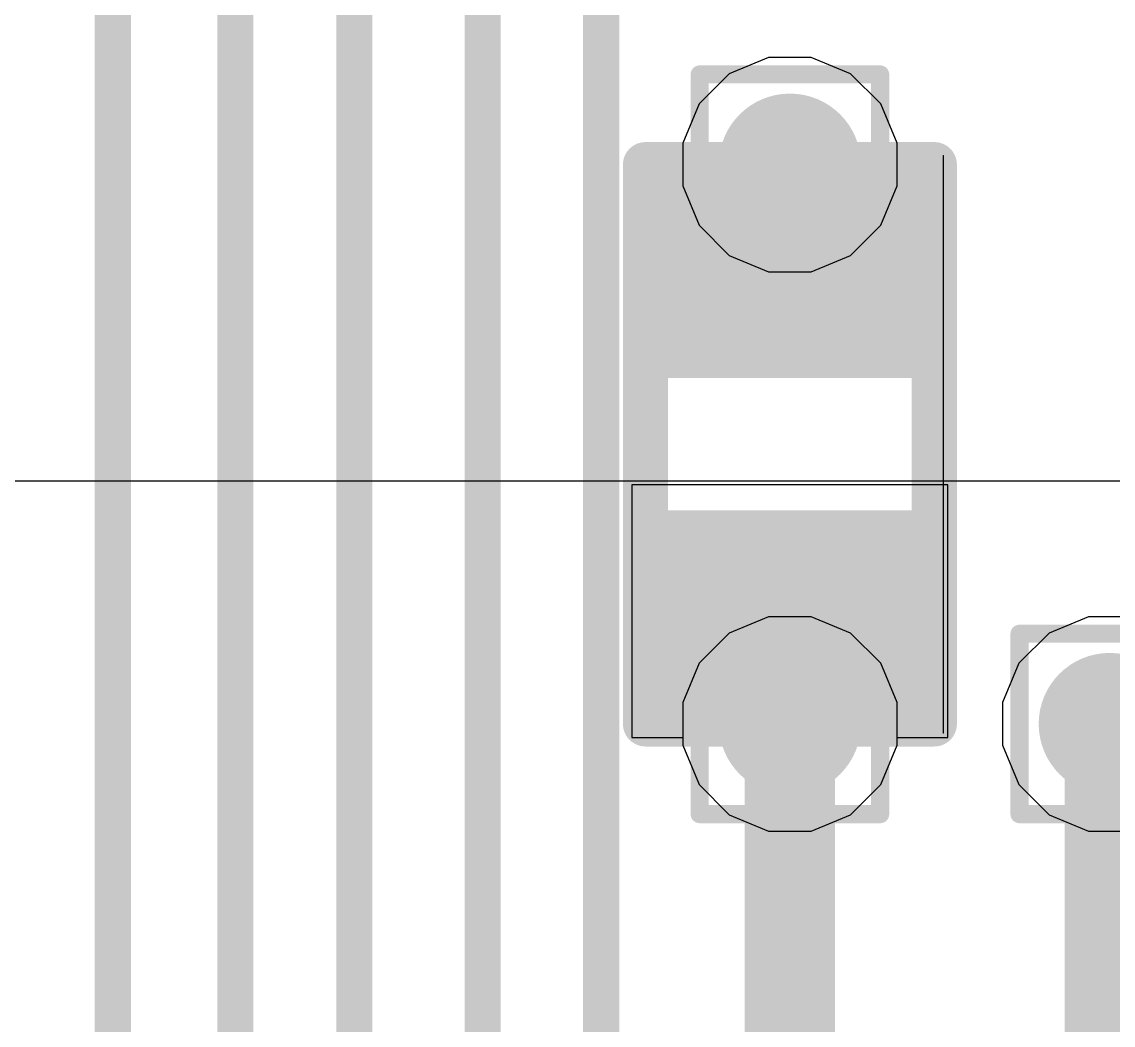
# Model space of a CAD drawing. Header units: inches. Extents: x -6 to 283, y -12 to 154.
# Drawn here: x 21.223 to 24.294, y 7.845 to 10.669 of the extents above; entities that cross this region are included whole.
import ezdxf

# ---------------------------------------------------------------- set-up
doc = ezdxf.new("R2010")
doc.units = ezdxf.units.IN
for name, color, linetype in [('Bottom Layer', 5, 'Continuous'), ('Bottom Overlay', 54, 'Continuous'), ('Bottom Paste', 16, 'Continuous'), ('Bottom Solder', 6, 'Continuous'), ('Drill Drawing', 1, 'Continuous'), ('GND-1', 16, 'Continuous'), ('GND-2', 90, 'Continuous'), ('GND-3', 216, 'Continuous'), ('GND-4', 54, 'Continuous'), ('PWR-1', 156, 'Continuous'), ('PWR-2', 130, 'Continuous'), ('Signal L1', 76, 'Continuous'), ('Signal L2', 6, 'Continuous'), ('Top Layer', 1, 'Continuous'), ('Via Holes', 16, 'Continuous')]:
    doc.layers.add(name, color=color, linetype=linetype)

# ---------------------------------------------------------------- blocks, each defined once
blk = doc.blocks.new('R___0402_B_109')
at = {"layer": 'Bottom Layer'}
for points in [[(-0.2413, 0.3175), (-0.2413, -0.3175), (-0.6985, -0.3175), (-0.6985, 0.3175)], [(0.6985, 0.3175), (0.6985, -0.3175), (0.2413, -0.3175), (0.2413, 0.3175)]]:
    blk.add_hatch(color=5, dxfattribs=at).paths.add_polyline_path(points)
at = {"layer": 'Bottom Paste'}
for points in [[(-0.2413, 0.3175), (-0.2413, -0.3175), (-0.6985, -0.3175), (-0.6985, 0.3175)], [(0.6985, 0.3175), (0.6985, -0.3175), (0.2413, -0.3175), (0.2413, 0.3175)]]:
    blk.add_hatch(color=16, dxfattribs=at).paths.add_polyline_path(points)
at = {"layer": 'Bottom Solder'}
for points in [[(-0.1863, 0.3725), (-0.1863, -0.3725), (-0.7535, -0.3725), (-0.7535, 0.3725)], [(0.7535, 0.3725), (0.7535, -0.3725), (0.1863, -0.3725), (0.1863, 0.3725)]]:
    blk.add_hatch(color=6, dxfattribs=at).paths.add_polyline_path(points)
at = {"layer": 'Bottom Overlay'}
for points in [[(0.7874, 0.4064, 0.127, 0.127, 0), (-0.7874, 0.4064, 0.127, 0.127, 0)], [(-0.7874, -0.4064, 0.127, 0.127, 0), (-0.7874, 0.4064, 0.127, 0.127, 0)], [(0.7874, -0.4064, 0.127, 0.127, 0), (0.7874, 0.4064, 0.127, 0.127, 0)], [(0.8128, 0.4318, 0.00323, 0.00323, 0), (-0.8128, 0.4318, 0.00323, 0.00323, 0)], [(0.7874, -0.4064, 0.127, 0.127, 0), (-0.7874, -0.4064, 0.127, 0.127, 0)]]:
    blk.add_lwpolyline(points, format="xyseb", dxfattribs=at)
for points in [[(-0.8191, 0.4064, 0.0635, 0.0635, 1), (-0.7556, 0.4064, 0.0635, 0.0635, 1)], [(-0.8191, 0.4064, 0.0635, 0.0635, 1), (-0.7556, 0.4064, 0.0635, 0.0635, 1)], [(0.7556, 0.4064, 0.0635, 0.0635, 1), (0.8191, 0.4064, 0.0635, 0.0635, 1)], [(0.7556, 0.4064, 0.0635, 0.0635, 1), (0.8191, 0.4064, 0.0635, 0.0635, 1)], [(-0.8136, 0.4318, 0.00161, 0.00161, 1), (-0.812, 0.4318, 0.00161, 0.00161, 1)], [(0.812, 0.4318, 0.00161, 0.00161, 1), (0.8136, 0.4318, 0.00161, 0.00161, 1)], [(-0.8191, -0.4064, 0.0635, 0.0635, 1), (-0.7556, -0.4064, 0.0635, 0.0635, 1)], [(-0.8191, -0.4064, 0.0635, 0.0635, 1), (-0.7556, -0.4064, 0.0635, 0.0635, 1)], [(0.7556, -0.4064, 0.0635, 0.0635, 1), (0.8191, -0.4064, 0.0635, 0.0635, 1)], [(0.7556, -0.4064, 0.0635, 0.0635, 1), (0.8191, -0.4064, 0.0635, 0.0635, 1)]]:
    blk.add_lwpolyline(points, format="xyseb", close=True, dxfattribs=at)

msp = doc.modelspace()

# ---------------------------------------------------------------- hatches: boundary and pattern name
at = {"layer": 'Bottom Layer'}
h = msp.add_hatch(color=5, dxfattribs=at)
edge = h.paths.add_edge_path()
edge.add_arc((23.3844, 10.2674), 0.2, 0, 360)
h = msp.add_hatch(color=5, dxfattribs=at)
edge = h.paths.add_edge_path()
edge.add_arc((23.3844, 8.6926), 0.2, 0, 360)
h = msp.add_hatch(color=5, dxfattribs=at)
edge = h.paths.add_edge_path()
edge.add_arc((24.2844, 8.6926), 0.2, 0, 360)
at = {"layer": 'GND-1'}
h = msp.add_hatch(color=16, dxfattribs=at)
edge = h.paths.add_edge_path()
edge.add_arc((23.3844, 10.2674), 0.2, 0, 360)
h = msp.add_hatch(color=16, dxfattribs=at)
edge = h.paths.add_edge_path()
edge.add_arc((23.3844, 8.6926), 0.2, 0, 360)
h = msp.add_hatch(color=16, dxfattribs=at)
edge = h.paths.add_edge_path()
edge.add_arc((24.2844, 8.6926), 0.2, 0, 360)
at = {"layer": 'GND-2'}
h = msp.add_hatch(color=90, dxfattribs=at)
edge = h.paths.add_edge_path()
edge.add_arc((23.3844, 10.2674), 0.2, 0, 360)
h = msp.add_hatch(color=90, dxfattribs=at)
edge = h.paths.add_edge_path()
edge.add_arc((23.3844, 8.6926), 0.2, 0, 360)
h = msp.add_hatch(color=90, dxfattribs=at)
edge = h.paths.add_edge_path()
edge.add_arc((24.2844, 8.6926), 0.2, 0, 360)
at = {"layer": 'GND-3'}
h = msp.add_hatch(color=216, dxfattribs=at)
edge = h.paths.add_edge_path()
edge.add_arc((23.3844, 10.2674), 0.2, 0, 360)
h = msp.add_hatch(color=216, dxfattribs=at)
edge = h.paths.add_edge_path()
edge.add_arc((23.3844, 8.6926), 0.2, 0, 360)
h = msp.add_hatch(color=216, dxfattribs=at)
edge = h.paths.add_edge_path()
edge.add_arc((24.2844, 8.6926), 0.2, 0, 360)
at = {"layer": 'GND-4'}
h = msp.add_hatch(color=54, dxfattribs=at)
edge = h.paths.add_edge_path()
edge.add_arc((23.3844, 10.2674), 0.2, 0, 360)
h = msp.add_hatch(color=54, dxfattribs=at)
edge = h.paths.add_edge_path()
edge.add_arc((23.3844, 8.6926), 0.2, 0, 360)
h = msp.add_hatch(color=54, dxfattribs=at)
edge = h.paths.add_edge_path()
edge.add_arc((24.2844, 8.6926), 0.2, 0, 360)
at = {"layer": 'PWR-1'}
h = msp.add_hatch(color=156, dxfattribs=at)
edge = h.paths.add_edge_path()
edge.add_arc((23.3844, 10.2674), 0.2, 0, 360)
h = msp.add_hatch(color=156, dxfattribs=at)
edge = h.paths.add_edge_path()
edge.add_arc((23.3844, 8.6926), 0.2, 0, 360)
h = msp.add_hatch(color=156, dxfattribs=at)
edge = h.paths.add_edge_path()
edge.add_arc((24.2844, 8.6926), 0.2, 0, 360)
at = {"layer": 'PWR-2'}
h = msp.add_hatch(color=130, dxfattribs=at)
edge = h.paths.add_edge_path()
edge.add_arc((23.3844, 10.2674), 0.2, 0, 360)
h = msp.add_hatch(color=130, dxfattribs=at)
edge = h.paths.add_edge_path()
edge.add_arc((23.3844, 8.6926), 0.2, 0, 360)
h = msp.add_hatch(color=130, dxfattribs=at)
edge = h.paths.add_edge_path()
edge.add_arc((24.2844, 8.6926), 0.2, 0, 360)
at = {"layer": 'Signal L1'}
h = msp.add_hatch(color=76, dxfattribs=at)
edge = h.paths.add_edge_path()
edge.add_arc((23.3844, 10.2674), 0.2, 0, 360)
h = msp.add_hatch(color=76, dxfattribs=at)
edge = h.paths.add_edge_path()
edge.add_arc((23.3844, 8.6926), 0.2, 0, 360)
h = msp.add_hatch(color=76, dxfattribs=at)
edge = h.paths.add_edge_path()
edge.add_arc((24.2844, 8.6926), 0.2, 0, 360)
at = {"layer": 'Signal L2'}
h = msp.add_hatch(color=6, dxfattribs=at)
edge = h.paths.add_edge_path()
edge.add_arc((23.3844, 10.2674), 0.2, 0, 360)
h = msp.add_hatch(color=6, dxfattribs=at)
edge = h.paths.add_edge_path()
edge.add_arc((23.3844, 8.6926), 0.2, 0, 360)
h = msp.add_hatch(color=6, dxfattribs=at)
edge = h.paths.add_edge_path()
edge.add_arc((24.2844, 8.6926), 0.2, 0, 360)
at = {"layer": 'Top Layer'}
h = msp.add_hatch(color=1, dxfattribs=at)
edge = h.paths.add_edge_path()
edge.add_arc((23.3844, 10.2674), 0.2, 0, 360)
h = msp.add_hatch(color=1, dxfattribs=at)
edge = h.paths.add_edge_path()
edge.add_arc((23.3844, 8.6926), 0.2, 0, 360)
h = msp.add_hatch(color=1, dxfattribs=at)
edge = h.paths.add_edge_path()
edge.add_arc((24.2844, 8.6926), 0.2, 0, 360)
at = {"layer": 'Via Holes'}
h = msp.add_hatch(color=7, dxfattribs=at)
edge = h.paths.add_edge_path()
edge.add_arc((23.3844, 10.2674), 0.1, 0, 360)
h = msp.add_hatch(color=7, dxfattribs=at)
edge = h.paths.add_edge_path()
edge.add_arc((23.3844, 8.6926), 0.1, 0, 360)
h = msp.add_hatch(color=7, dxfattribs=at)
edge = h.paths.add_edge_path()
edge.add_arc((24.2844, 8.6926), 0.1, 0, 360)

# ---------------------------------------------------------------- linework, layer by layer
at = {"layer": 'Bottom Layer'}
for p, q in [((23.8289, 9.3657), (22.9399, 9.3657)), ((22.9399, 9.3657), (22.9399, 8.6545)), ((23.8289, 8.6545), (23.8289, 9.3657)), ((24.2244, 8.9942), (24.1136, 8.9483)), ((24.3444, 8.9942), (24.2244, 8.9942)), ((24.1136, 8.9483), (24.0288, 8.8634)), ((24.0288, 8.8634), (23.9828, 8.7526)), ((23.9828, 8.7526), (23.9828, 8.6326)), ((22.9399, 8.6545), (23.0828, 8.6545)), ((23.0828, 8.6545), (23.0828, 8.6326)), ((23.0828, 8.6326), (23.1288, 8.5217)), ((23.6401, 8.5217), (23.686, 8.6326)), ((23.686, 8.6326), (23.686, 8.6545)), ((23.686, 8.6545), (23.8289, 8.6545)), ((23.9828, 8.6326), (24.0288, 8.5217)), ((23.1288, 8.5217), (23.2136, 8.4369)), ((23.5553, 8.4369), (23.6401, 8.5217)), ((24.0288, 8.5217), (24.1136, 8.4369)), ((23.2136, 8.4369), (23.3244, 8.391)), ((23.4444, 8.391), (23.5553, 8.4369)), ((24.1136, 8.4369), (24.2244, 8.391)), ((23.3244, 8.391), (23.4444, 8.391)), ((24.2244, 8.391), (24.3444, 8.391))]:
    msp.add_line(p, q, dxfattribs=at)
at = {"layer": 'Drill Drawing'}
for points in [[(23.1304, 10.5214, 0.0508, 0.0508, 0), (23.6384, 10.5214, 0.0508, 0.0508, 0)], [(23.1304, 10.0134, 0.0508, 0.0508, 0), (23.1304, 10.5214, 0.0508, 0.0508, 0)], [(23.6384, 10.0134, 0.0508, 0.0508, 0), (23.6384, 10.5214, 0.0508, 0.0508, 0)], [(23.1304, 10.0134, 0.0508, 0.0508, 0), (23.6384, 10.0134, 0.0508, 0.0508, 0)], [(23.1304, 8.9466, 0.0508, 0.0508, 0), (23.6384, 8.9466, 0.0508, 0.0508, 0)], [(23.1304, 8.4386, 0.0508, 0.0508, 0), (23.1304, 8.9466, 0.0508, 0.0508, 0)], [(23.6384, 8.4386, 0.0508, 0.0508, 0), (23.6384, 8.9466, 0.0508, 0.0508, 0)], [(24.0304, 8.9466, 0.0508, 0.0508, 0), (24.5384, 8.9466, 0.0508, 0.0508, 0)], [(24.0304, 8.4386, 0.0508, 0.0508, 0), (24.0304, 8.9466, 0.0508, 0.0508, 0)], [(23.1304, 8.4386, 0.0508, 0.0508, 0), (23.6384, 8.4386, 0.0508, 0.0508, 0)], [(24.0304, 8.4386, 0.0508, 0.0508, 0), (24.5384, 8.4386, 0.0508, 0.0508, 0)]]:
    msp.add_lwpolyline(points, format="xyseb", dxfattribs=at)
for points in [[(23.1177, 10.5214, 0.0254, 0.0254, 1), (23.1431, 10.5214, 0.0254, 0.0254, 1)], [(23.1177, 10.5214, 0.0254, 0.0254, 1), (23.1431, 10.5214, 0.0254, 0.0254, 1)], [(23.6257, 10.5214, 0.0254, 0.0254, 1), (23.6511, 10.5214, 0.0254, 0.0254, 1)], [(23.6257, 10.5214, 0.0254, 0.0254, 1), (23.6511, 10.5214, 0.0254, 0.0254, 1)], [(23.1177, 10.0134, 0.0254, 0.0254, 1), (23.1431, 10.0134, 0.0254, 0.0254, 1)], [(23.1177, 10.0134, 0.0254, 0.0254, 1), (23.1431, 10.0134, 0.0254, 0.0254, 1)], [(23.6257, 10.0134, 0.0254, 0.0254, 1), (23.6511, 10.0134, 0.0254, 0.0254, 1)], [(23.6257, 10.0134, 0.0254, 0.0254, 1), (23.6511, 10.0134, 0.0254, 0.0254, 1)], [(23.1177, 8.9466, 0.0254, 0.0254, 1), (23.1431, 8.9466, 0.0254, 0.0254, 1)], [(23.1177, 8.9466, 0.0254, 0.0254, 1), (23.1431, 8.9466, 0.0254, 0.0254, 1)], [(23.6257, 8.9466, 0.0254, 0.0254, 1), (23.6511, 8.9466, 0.0254, 0.0254, 1)], [(23.6257, 8.9466, 0.0254, 0.0254, 1), (23.6511, 8.9466, 0.0254, 0.0254, 1)], [(24.0177, 8.9466, 0.0254, 0.0254, 1), (24.0431, 8.9466, 0.0254, 0.0254, 1)], [(24.0177, 8.9466, 0.0254, 0.0254, 1), (24.0431, 8.9466, 0.0254, 0.0254, 1)], [(23.1177, 8.4386, 0.0254, 0.0254, 1), (23.1431, 8.4386, 0.0254, 0.0254, 1)], [(23.1177, 8.4386, 0.0254, 0.0254, 1), (23.1431, 8.4386, 0.0254, 0.0254, 1)], [(23.6257, 8.4386, 0.0254, 0.0254, 1), (23.6511, 8.4386, 0.0254, 0.0254, 1)], [(23.6257, 8.4386, 0.0254, 0.0254, 1), (23.6511, 8.4386, 0.0254, 0.0254, 1)], [(24.0177, 8.4386, 0.0254, 0.0254, 1), (24.0431, 8.4386, 0.0254, 0.0254, 1)], [(24.0177, 8.4386, 0.0254, 0.0254, 1), (24.0431, 8.4386, 0.0254, 0.0254, 1)]]:
    msp.add_lwpolyline(points, format="xyseb", close=True, dxfattribs=at)
at = {"layer": 'GND-1'}
for p, q in [((23.3244, 8.9942), (23.2136, 8.9483)), ((23.4444, 8.9942), (23.3244, 8.9942)), ((23.5553, 8.9483), (23.4444, 8.9942)), ((24.2244, 8.9942), (24.1136, 8.9483)), ((24.3444, 8.9942), (24.2244, 8.9942)), ((23.2136, 8.9483), (23.1288, 8.8634)), ((23.6401, 8.8634), (23.5553, 8.9483)), ((24.1136, 8.9483), (24.0288, 8.8634)), ((23.1288, 8.8634), (23.0828, 8.7526)), ((23.686, 8.7526), (23.6401, 8.8634)), ((24.0288, 8.8634), (23.9828, 8.7526)), ((23.0828, 8.7526), (23.0828, 8.6326)), ((23.686, 8.6326), (23.686, 8.7526)), ((23.9828, 8.7526), (23.9828, 8.6326)), ((23.0828, 8.6326), (23.1288, 8.5217)), ((23.6401, 8.5217), (23.686, 8.6326)), ((23.9828, 8.6326), (24.0288, 8.5217)), ((23.1288, 8.5217), (23.2136, 8.4369)), ((23.5553, 8.4369), (23.6401, 8.5217)), ((24.0288, 8.5217), (24.1136, 8.4369)), ((23.2136, 8.4369), (23.3244, 8.391)), ((23.4444, 8.391), (23.5553, 8.4369)), ((24.1136, 8.4369), (24.2244, 8.391)), ((23.3244, 8.391), (23.4444, 8.391)), ((24.2244, 8.391), (24.3444, 8.391))]:
    msp.add_line(p, q, dxfattribs=at)
at = {"layer": 'GND-2'}
for p, q in [((23.3244, 8.9942), (23.2136, 8.9483)), ((23.4444, 8.9942), (23.3244, 8.9942)), ((23.5553, 8.9483), (23.4444, 8.9942)), ((24.2244, 8.9942), (24.1136, 8.9483)), ((24.3444, 8.9942), (24.2244, 8.9942)), ((23.2136, 8.9483), (23.1288, 8.8634)), ((23.6401, 8.8634), (23.5553, 8.9483)), ((24.1136, 8.9483), (24.0288, 8.8634)), ((23.1288, 8.8634), (23.0828, 8.7526)), ((23.686, 8.7526), (23.6401, 8.8634)), ((24.0288, 8.8634), (23.9828, 8.7526)), ((23.0828, 8.7526), (23.0828, 8.6326)), ((23.686, 8.6326), (23.686, 8.7526)), ((23.9828, 8.7526), (23.9828, 8.6326)), ((23.0828, 8.6326), (23.1288, 8.5217)), ((23.6401, 8.5217), (23.686, 8.6326)), ((23.9828, 8.6326), (24.0288, 8.5217)), ((23.1288, 8.5217), (23.2136, 8.4369)), ((23.5553, 8.4369), (23.6401, 8.5217)), ((24.0288, 8.5217), (24.1136, 8.4369)), ((23.2136, 8.4369), (23.3244, 8.391)), ((23.4444, 8.391), (23.5553, 8.4369)), ((24.1136, 8.4369), (24.2244, 8.391)), ((23.3244, 8.391), (23.4444, 8.391)), ((24.2244, 8.391), (24.3444, 8.391))]:
    msp.add_line(p, q, dxfattribs=at)
at = {"layer": 'GND-3'}
for p, q in [((23.3244, 8.9942), (23.2136, 8.9483)), ((23.4444, 8.9942), (23.3244, 8.9942)), ((23.5553, 8.9483), (23.4444, 8.9942)), ((24.2244, 8.9942), (24.1136, 8.9483)), ((24.3444, 8.9942), (24.2244, 8.9942)), ((23.2136, 8.9483), (23.1288, 8.8634)), ((23.6401, 8.8634), (23.5553, 8.9483)), ((24.1136, 8.9483), (24.0288, 8.8634)), ((23.1288, 8.8634), (23.0828, 8.7526)), ((23.686, 8.7526), (23.6401, 8.8634)), ((24.0288, 8.8634), (23.9828, 8.7526)), ((23.0828, 8.7526), (23.0828, 8.6326)), ((23.686, 8.6326), (23.686, 8.7526)), ((23.9828, 8.7526), (23.9828, 8.6326)), ((23.0828, 8.6326), (23.1288, 8.5217)), ((23.6401, 8.5217), (23.686, 8.6326)), ((23.9828, 8.6326), (24.0288, 8.5217)), ((23.1288, 8.5217), (23.2136, 8.4369)), ((23.5553, 8.4369), (23.6401, 8.5217)), ((24.0288, 8.5217), (24.1136, 8.4369)), ((23.2136, 8.4369), (23.3244, 8.391)), ((23.4444, 8.391), (23.5553, 8.4369)), ((24.1136, 8.4369), (24.2244, 8.391)), ((23.3244, 8.391), (23.4444, 8.391)), ((24.2244, 8.391), (24.3444, 8.391))]:
    msp.add_line(p, q, dxfattribs=at)
at = {"layer": 'GND-4'}
for p, q in [((23.3244, 8.9942), (23.2136, 8.9483)), ((23.4444, 8.9942), (23.3244, 8.9942)), ((23.5553, 8.9483), (23.4444, 8.9942)), ((24.2244, 8.9942), (24.1136, 8.9483)), ((24.3444, 8.9942), (24.2244, 8.9942)), ((23.2136, 8.9483), (23.1288, 8.8634)), ((23.6401, 8.8634), (23.5553, 8.9483)), ((24.1136, 8.9483), (24.0288, 8.8634)), ((23.1288, 8.8634), (23.0828, 8.7526)), ((23.686, 8.7526), (23.6401, 8.8634)), ((24.0288, 8.8634), (23.9828, 8.7526)), ((23.0828, 8.7526), (23.0828, 8.6326)), ((23.686, 8.6326), (23.686, 8.7526)), ((23.9828, 8.7526), (23.9828, 8.6326)), ((23.0828, 8.6326), (23.1288, 8.5217)), ((23.6401, 8.5217), (23.686, 8.6326)), ((23.9828, 8.6326), (24.0288, 8.5217)), ((23.1288, 8.5217), (23.2136, 8.4369)), ((23.5553, 8.4369), (23.6401, 8.5217)), ((24.0288, 8.5217), (24.1136, 8.4369)), ((23.2136, 8.4369), (23.3244, 8.391)), ((23.4444, 8.391), (23.5553, 8.4369)), ((24.1136, 8.4369), (24.2244, 8.391)), ((23.3244, 8.391), (23.4444, 8.391)), ((24.2244, 8.391), (24.3444, 8.391))]:
    msp.add_line(p, q, dxfattribs=at)
at = {"layer": 'PWR-1'}
for p, q in [((23.3244, 10.569), (23.2136, 10.5231)), ((23.4444, 10.569), (23.3244, 10.569)), ((23.5553, 10.5231), (23.4444, 10.569)), ((23.2136, 10.5231), (23.1288, 10.4382)), ((23.6401, 10.4382), (23.5553, 10.5231)), ((23.1288, 10.4382), (23.0828, 10.3274)), ((23.686, 10.3274), (23.6401, 10.4382)), ((23.0828, 10.3274), (23.0828, 10.2074)), ((23.686, 10.2074), (23.686, 10.3274)), ((23.0828, 10.2074), (23.1288, 10.0965)), ((23.6401, 10.0965), (23.686, 10.2074)), ((23.1288, 10.0965), (23.2136, 10.0117)), ((23.5553, 10.0117), (23.6401, 10.0965)), ((23.2136, 10.0117), (23.3244, 9.9658)), ((23.4444, 9.9658), (23.5553, 10.0117)), ((23.3244, 9.9658), (23.4444, 9.9658)), ((23.3244, 8.9942), (23.2136, 8.9483)), ((23.4444, 8.9942), (23.3244, 8.9942)), ((23.5553, 8.9483), (23.4444, 8.9942)), ((24.2244, 8.9942), (24.1136, 8.9483)), ((24.3444, 8.9942), (24.2244, 8.9942)), ((23.2136, 8.9483), (23.1288, 8.8634)), ((23.6401, 8.8634), (23.5553, 8.9483)), ((24.1136, 8.9483), (24.0288, 8.8634)), ((23.1288, 8.8634), (23.0828, 8.7526)), ((23.686, 8.7526), (23.6401, 8.8634)), ((24.0288, 8.8634), (23.9828, 8.7526)), ((23.0828, 8.7526), (23.0828, 8.6326)), ((23.686, 8.6326), (23.686, 8.7526)), ((23.9828, 8.7526), (23.9828, 8.6326)), ((23.0828, 8.6326), (23.1288, 8.5217)), ((23.6401, 8.5217), (23.686, 8.6326)), ((23.9828, 8.6326), (24.0288, 8.5217)), ((23.1288, 8.5217), (23.2136, 8.4369)), ((23.5553, 8.4369), (23.6401, 8.5217)), ((24.0288, 8.5217), (24.1136, 8.4369)), ((23.2136, 8.4369), (23.3244, 8.391)), ((23.4444, 8.391), (23.5553, 8.4369)), ((24.1136, 8.4369), (24.2244, 8.391)), ((23.3244, 8.391), (23.4444, 8.391)), ((24.2244, 8.391), (24.3444, 8.391))]:
    msp.add_line(p, q, dxfattribs=at)
at = {"layer": 'PWR-2'}
for p, q in [((23.3244, 10.569), (23.2136, 10.5231)), ((23.4444, 10.569), (23.3244, 10.569)), ((23.5553, 10.5231), (23.4444, 10.569)), ((23.2136, 10.5231), (23.1288, 10.4382)), ((23.6401, 10.4382), (23.5553, 10.5231)), ((23.1288, 10.4382), (23.0828, 10.3274)), ((23.686, 10.3274), (23.6401, 10.4382)), ((23.0828, 10.3274), (23.0828, 10.2074)), ((23.686, 10.2074), (23.686, 10.3274)), ((23.0828, 10.2074), (23.1288, 10.0965)), ((23.6401, 10.0965), (23.686, 10.2074)), ((23.1288, 10.0965), (23.2136, 10.0117)), ((23.5553, 10.0117), (23.6401, 10.0965)), ((23.2136, 10.0117), (23.3244, 9.9658)), ((23.4444, 9.9658), (23.5553, 10.0117)), ((23.3244, 9.9658), (23.4444, 9.9658)), ((23.3244, 8.9942), (23.2136, 8.9483)), ((23.4444, 8.9942), (23.3244, 8.9942)), ((23.5553, 8.9483), (23.4444, 8.9942)), ((24.2244, 8.9942), (24.1136, 8.9483)), ((24.3444, 8.9942), (24.2244, 8.9942)), ((23.2136, 8.9483), (23.1288, 8.8634)), ((23.6401, 8.8634), (23.5553, 8.9483)), ((24.1136, 8.9483), (24.0288, 8.8634)), ((23.1288, 8.8634), (23.0828, 8.7526)), ((23.686, 8.7526), (23.6401, 8.8634)), ((24.0288, 8.8634), (23.9828, 8.7526)), ((23.0828, 8.7526), (23.0828, 8.6326)), ((23.686, 8.6326), (23.686, 8.7526)), ((23.9828, 8.7526), (23.9828, 8.6326)), ((23.0828, 8.6326), (23.1288, 8.5217)), ((23.6401, 8.5217), (23.686, 8.6326)), ((23.9828, 8.6326), (24.0288, 8.5217)), ((23.1288, 8.5217), (23.2136, 8.4369)), ((23.5553, 8.4369), (23.6401, 8.5217)), ((24.0288, 8.5217), (24.1136, 8.4369)), ((23.2136, 8.4369), (23.3244, 8.391)), ((23.4444, 8.391), (23.5553, 8.4369)), ((24.1136, 8.4369), (24.2244, 8.391)), ((23.3244, 8.391), (23.4444, 8.391)), ((24.2244, 8.391), (24.3444, 8.391))]:
    msp.add_line(p, q, dxfattribs=at)
at = {"layer": 'Signal L1'}
for points in [[(21.8239, 3.6786, 0.1016, 0.1016, 0), (21.8239, 17.3246, 0.1016, 0.1016, 0)], [(22.1587, 3.8173, 0.1016, 0.1016, 0), (22.1587, 17.3246, 0.1016, 0.1016, 0)], [(22.8532, 4.105, 0.1016, 0.1016, 0), (22.8532, 15.8213, 0.1016, 0.1016, 0)], [(22.5196, 3.9668, 0.1016, 0.1016, 0), (22.5196, 15.4916, 0.1016, 0.1016, 0)], [(21.4791, 3.5358, 0.1016, 0.1016, 0), (21.4791, 15.0022, 0.1016, 0.1016, 0)], [(23.3844, 4.5652, 0.1194, 0.1194, 0), (23.3844, 8.6926, 0.1194, 0.1194, 0)], [(24.2844, 4.9006, 0.1194, 0.1194, 0), (24.2844, 8.6926, 0.1194, 0.1194, 0)]]:
    msp.add_lwpolyline(points, format="xyseb", dxfattribs=at)
for points in [[(23.3546, 8.6926, 0.0597, 0.0597, 1), (23.4143, 8.6926, 0.0597, 0.0597, 1)], [(24.2546, 8.6926, 0.0597, 0.0597, 1), (24.3143, 8.6926, 0.0597, 0.0597, 1)]]:
    msp.add_lwpolyline(points, format="xyseb", close=True, dxfattribs=at)
at = {"layer": 'Top Layer'}
for p in [(32.8512, 9.3765), (31.8401, 9.3765)]:
    msp.add_line(p, (20.1416, 9.3765), dxfattribs=at)
for points in [[(23.3844, 7.1161, 0.254, 0.254, 0), (23.3844, 8.6926, 0.254, 0.254, 0)], [(24.2844, 7.1161, 0.254, 0.254, 0), (24.2844, 8.6926, 0.254, 0.254, 0)]]:
    msp.add_lwpolyline(points, format="xyseb", dxfattribs=at)
for points in [[(23.3209, 8.6926, 0.127, 0.127, 1), (23.4479, 8.6926, 0.127, 0.127, 1)], [(24.2209, 8.6926, 0.127, 0.127, 1), (24.3479, 8.6926, 0.127, 0.127, 1)]]:
    msp.add_lwpolyline(points, format="xyseb", close=True, dxfattribs=at)

# ---------------------------------------------------------------- block references
at = {"rotation": 270}
msp.add_blockref('R___0402_B_109', (23.3844, 9.48), dxfattribs=at)

doc.saveas('drawing.dxf')
